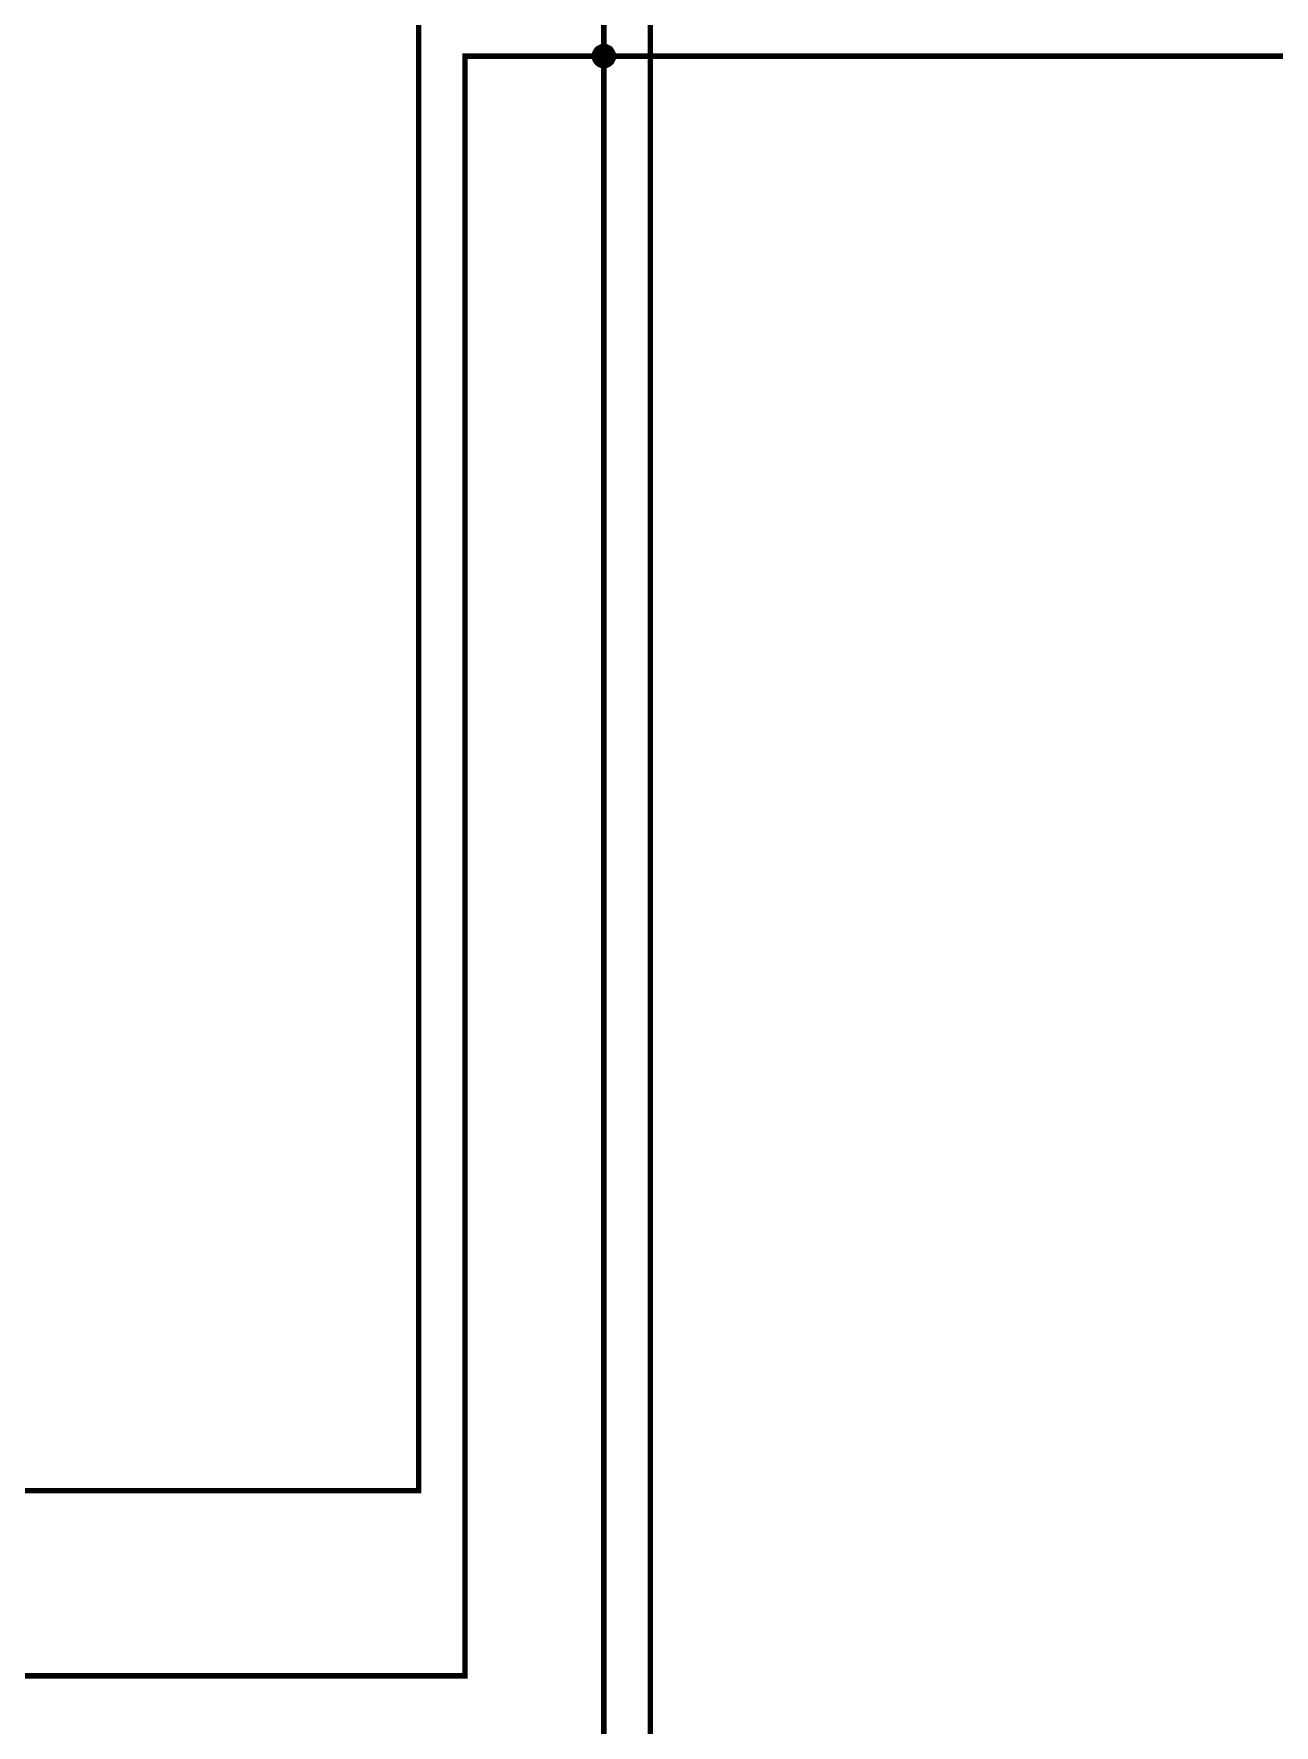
# Model space of a CAD drawing. Header units: millimetres. Extents: x 0 to 841, y 0 to 594.
# Drawn here: x 271.7 to 338.7, y 392.3 to 483.7 of the extents above; entities that cross this region are included whole.
import ezdxf

# ---------------------------------------------------------------- set-up
doc = ezdxf.new("R2010")
doc.units = ezdxf.units.MM
doc.layers.add('Sheet', color=255, linetype='Continuous')

msp = doc.modelspace()

# ---------------------------------------------------------------- linework, layer by layer
at = {"layer": 'Sheet'}
for points, const_width in [([(250.023, 492.485), (302.507, 492.485), (302.507, 482.49), (475.005, 482.49), (475.005, 375.001), (455.018, 375.001)], 0.3), ([(250.012, 404.995), (292.513, 404.995), (292.513, 487.499), (305.011, 487.499)], 0.3), ([(405.004, 194.99), (305.022, 194.99), (305.022, 487.499)], 0.3), ([(250.012, 394.989), (295.017, 394.989), (295.017, 482.49), (302.518, 482.49)], 0.3), ([(302.001, 482.49), (302.001, 482.513), (302.001, 482.546), (302.013, 482.569), (302.013, 482.591), (302.013, 482.614), (302.024, 482.647), (302.035, 482.67), (302.046, 482.692), (302.058, 482.715), (302.069, 482.737), (302.08, 482.76), (302.091, 482.782), (302.102, 482.793), (302.125, 482.816), (302.136, 482.838), (302.159, 482.85), (302.17, 482.872), (302.192, 482.883), (302.215, 482.906), (302.226, 482.917), (302.248, 482.928), (302.271, 482.939), (302.293, 482.951), (302.316, 482.962), (302.338, 482.973), (302.361, 482.984), (302.394, 482.996), (302.417, 482.996), (302.439, 482.996), (302.462, 483.007), (302.495, 483.007), (302.518, 483.007)], 0.3), ([(302.001, 482.49), (302.001, 482.513), (302.001, 482.546), (302.013, 482.569), (302.013, 482.591), (302.013, 482.614), (302.024, 482.647), (302.035, 482.67), (302.046, 482.692), (302.058, 482.715), (302.069, 482.737), (302.08, 482.76), (302.091, 482.782), (302.102, 482.793), (302.125, 482.816), (302.136, 482.838), (302.159, 482.85), (302.17, 482.872), (302.192, 482.883), (302.215, 482.906), (302.226, 482.917), (302.248, 482.928), (302.271, 482.939), (302.293, 482.951), (302.316, 482.962), (302.338, 482.973), (302.361, 482.984), (302.394, 482.996), (302.417, 482.996), (302.439, 482.996), (302.462, 483.007), (302.495, 483.007), (302.518, 483.007)], 0.3), ([(302.001, 482.49), (302.001, 482.513), (302.001, 482.546), (302.013, 482.569), (302.013, 482.591), (302.013, 482.614), (302.024, 482.647), (302.035, 482.67), (302.046, 482.692), (302.058, 482.715), (302.069, 482.737), (302.08, 482.76), (302.091, 482.782), (302.102, 482.793), (302.125, 482.816), (302.136, 482.838), (302.159, 482.85), (302.17, 482.872), (302.192, 482.883), (302.215, 482.906), (302.226, 482.917), (302.248, 482.928), (302.271, 482.939), (302.293, 482.951), (302.316, 482.962), (302.338, 482.973), (302.361, 482.984), (302.394, 482.996), (302.417, 482.996), (302.439, 482.996), (302.462, 483.007), (302.495, 483.007), (302.518, 483.007)], 0.3), ([(302.001, 482.49), (302.001, 482.513), (302.001, 482.546), (302.013, 482.569), (302.013, 482.591), (302.013, 482.614), (302.024, 482.647), (302.035, 482.67), (302.046, 482.692), (302.058, 482.715), (302.069, 482.737), (302.08, 482.76), (302.091, 482.782), (302.102, 482.793), (302.125, 482.816), (302.136, 482.838), (302.159, 482.85), (302.17, 482.872), (302.192, 482.883), (302.215, 482.906), (302.226, 482.917), (302.248, 482.928), (302.271, 482.939), (302.293, 482.951), (302.316, 482.962), (302.338, 482.973), (302.361, 482.984), (302.394, 482.996), (302.417, 482.996), (302.439, 482.996), (302.462, 483.007), (302.495, 483.007), (302.518, 483.007)], 0.3), ([(302.001, 482.49), (302.001, 482.513), (302.001, 482.546), (302.013, 482.569), (302.013, 482.591), (302.013, 482.614), (302.024, 482.647), (302.035, 482.67), (302.046, 482.692), (302.058, 482.715), (302.069, 482.737), (302.08, 482.76), (302.091, 482.782), (302.102, 482.793), (302.125, 482.816), (302.136, 482.838), (302.159, 482.85), (302.17, 482.872), (302.192, 482.883), (302.215, 482.906), (302.226, 482.917), (302.248, 482.928), (302.271, 482.939), (302.293, 482.951), (302.316, 482.962), (302.338, 482.973), (302.361, 482.984), (302.394, 482.996), (302.417, 482.996), (302.439, 482.996), (302.462, 483.007), (302.495, 483.007), (302.518, 483.007)], 0.3), ([(302.001, 482.49), (302.001, 482.513), (302.001, 482.546), (302.013, 482.569), (302.013, 482.591), (302.013, 482.614), (302.024, 482.647), (302.035, 482.67), (302.046, 482.692), (302.058, 482.715), (302.069, 482.737), (302.08, 482.76), (302.091, 482.782), (302.102, 482.793), (302.125, 482.816), (302.136, 482.838), (302.159, 482.85), (302.17, 482.872), (302.192, 482.883), (302.215, 482.906), (302.226, 482.917), (302.248, 482.928), (302.271, 482.939), (302.293, 482.951), (302.316, 482.962), (302.338, 482.973), (302.361, 482.984), (302.394, 482.996), (302.417, 482.996), (302.439, 482.996), (302.462, 483.007), (302.495, 483.007), (302.518, 483.007)], 0.3), ([(302.518, 481.985), (302.495, 481.985), (302.462, 481.985), (302.439, 481.996), (302.417, 481.996), (302.394, 481.996), (302.361, 482.007), (302.338, 482.019), (302.316, 482.03), (302.293, 482.03), (302.271, 482.041), (302.248, 482.052), (302.226, 482.075), (302.215, 482.086), (302.192, 482.097), (302.17, 482.12), (302.159, 482.131), (302.136, 482.153), (302.125, 482.165), (302.102, 482.187), (302.091, 482.21), (302.08, 482.232), (302.069, 482.243), (302.058, 482.266), (302.046, 482.288), (302.035, 482.311), (302.024, 482.344), (302.013, 482.367), (302.013, 482.389), (302.013, 482.412), (302.001, 482.434), (302.001, 482.468), (302.001, 482.49)], 0.3), ([(302.001, 482.49), (302.001, 482.49)], 0.3), ([(302.518, 481.985), (302.495, 481.985), (302.462, 481.985), (302.439, 481.996), (302.417, 481.996), (302.394, 481.996), (302.361, 482.007), (302.338, 482.019), (302.316, 482.03), (302.293, 482.03), (302.271, 482.041), (302.248, 482.052), (302.226, 482.075), (302.215, 482.086), (302.192, 482.097), (302.17, 482.12), (302.159, 482.131), (302.136, 482.153), (302.125, 482.165), (302.102, 482.187), (302.091, 482.21), (302.08, 482.232), (302.069, 482.243), (302.058, 482.266), (302.046, 482.288), (302.035, 482.311), (302.024, 482.344), (302.013, 482.367), (302.013, 482.389), (302.013, 482.412), (302.001, 482.434), (302.001, 482.468), (302.001, 482.49)], 0.3), ([(302.001, 482.49), (302.001, 482.49)], 0.3), ([(302.518, 481.985), (302.495, 481.985), (302.462, 481.985), (302.439, 481.996), (302.417, 481.996), (302.394, 481.996), (302.361, 482.007), (302.338, 482.019), (302.316, 482.03), (302.293, 482.03), (302.271, 482.041), (302.248, 482.052), (302.226, 482.075), (302.215, 482.086), (302.192, 482.097), (302.17, 482.12), (302.159, 482.131), (302.136, 482.153), (302.125, 482.165), (302.102, 482.187), (302.091, 482.21), (302.08, 482.232), (302.069, 482.243), (302.058, 482.266), (302.046, 482.288), (302.035, 482.311), (302.024, 482.344), (302.013, 482.367), (302.013, 482.389), (302.013, 482.412), (302.001, 482.434), (302.001, 482.468), (302.001, 482.49)], 0.3), ([(302.001, 482.49), (302.001, 482.49)], 0.3), ([(302.518, 481.985), (302.495, 481.985), (302.462, 481.985), (302.439, 481.996), (302.417, 481.996), (302.394, 481.996), (302.361, 482.007), (302.338, 482.019), (302.316, 482.03), (302.293, 482.03), (302.271, 482.041), (302.248, 482.052), (302.226, 482.075), (302.215, 482.086), (302.192, 482.097), (302.17, 482.12), (302.159, 482.131), (302.136, 482.153), (302.125, 482.165), (302.102, 482.187), (302.091, 482.21), (302.08, 482.232), (302.069, 482.243), (302.058, 482.266), (302.046, 482.288), (302.035, 482.311), (302.024, 482.344), (302.013, 482.367), (302.013, 482.389), (302.013, 482.412), (302.001, 482.434), (302.001, 482.468), (302.001, 482.49)], 0.3), ([(302.001, 482.49), (302.001, 482.49)], 0.3), ([(302.518, 481.985), (302.495, 481.985), (302.462, 481.985), (302.439, 481.996), (302.417, 481.996), (302.394, 481.996), (302.361, 482.007), (302.338, 482.019), (302.316, 482.03), (302.293, 482.03), (302.271, 482.041), (302.248, 482.052), (302.226, 482.075), (302.215, 482.086), (302.192, 482.097), (302.17, 482.12), (302.159, 482.131), (302.136, 482.153), (302.125, 482.165), (302.102, 482.187), (302.091, 482.21), (302.08, 482.232), (302.069, 482.243), (302.058, 482.266), (302.046, 482.288), (302.035, 482.311), (302.024, 482.344), (302.013, 482.367), (302.013, 482.389), (302.013, 482.412), (302.001, 482.434), (302.001, 482.468), (302.001, 482.49)], 0.3), ([(302.001, 482.49), (302.001, 482.49)], 0.3), ([(302.518, 481.985), (302.495, 481.985), (302.462, 481.985), (302.439, 481.996), (302.417, 481.996), (302.394, 481.996), (302.361, 482.007), (302.338, 482.019), (302.316, 482.03), (302.293, 482.03), (302.271, 482.041), (302.248, 482.052), (302.226, 482.075), (302.215, 482.086), (302.192, 482.097), (302.17, 482.12), (302.159, 482.131), (302.136, 482.153), (302.125, 482.165), (302.102, 482.187), (302.091, 482.21), (302.08, 482.232), (302.069, 482.243), (302.058, 482.266), (302.046, 482.288), (302.035, 482.311), (302.024, 482.344), (302.013, 482.367), (302.013, 482.389), (302.013, 482.412), (302.001, 482.434), (302.001, 482.468), (302.001, 482.49)], 0.3), ([(302.001, 482.49), (302.001, 482.49)], 0.3), ([(302.001, 482.49), (302.001, 482.513), (302.001, 482.546), (302.013, 482.569), (302.013, 482.591), (302.013, 482.614), (302.024, 482.647), (302.035, 482.67), (302.046, 482.692), (302.058, 482.715), (302.069, 482.737), (302.08, 482.76), (302.091, 482.782), (302.102, 482.793), (302.125, 482.816), (302.136, 482.838), (302.159, 482.85), (302.17, 482.872), (302.192, 482.883), (302.215, 482.906), (302.226, 482.917), (302.248, 482.928), (302.271, 482.939), (302.293, 482.951), (302.316, 482.962), (302.338, 482.973), (302.361, 482.984), (302.394, 482.996), (302.417, 482.996), (302.439, 482.996), (302.462, 483.007), (302.495, 483.007), (302.518, 483.007)], 0.0991), ([(302.001, 482.49), (302.001, 482.513), (302.001, 482.546), (302.013, 482.569), (302.013, 482.591), (302.013, 482.614), (302.024, 482.647), (302.035, 482.67), (302.046, 482.692), (302.058, 482.715), (302.069, 482.737), (302.08, 482.76), (302.091, 482.782), (302.102, 482.793), (302.125, 482.816), (302.136, 482.838), (302.159, 482.85), (302.17, 482.872), (302.192, 482.883), (302.215, 482.906), (302.226, 482.917), (302.248, 482.928), (302.271, 482.939), (302.293, 482.951), (302.316, 482.962), (302.338, 482.973), (302.361, 482.984), (302.394, 482.996), (302.417, 482.996), (302.439, 482.996), (302.462, 483.007), (302.495, 483.007), (302.518, 483.007)], 0.0991), ([(302.001, 482.49), (302.001, 482.513), (302.001, 482.546), (302.013, 482.569), (302.013, 482.591), (302.013, 482.614), (302.024, 482.647), (302.035, 482.67), (302.046, 482.692), (302.058, 482.715), (302.069, 482.737), (302.08, 482.76), (302.091, 482.782), (302.102, 482.793), (302.125, 482.816), (302.136, 482.838), (302.159, 482.85), (302.17, 482.872), (302.192, 482.883), (302.215, 482.906), (302.226, 482.917), (302.248, 482.928), (302.271, 482.939), (302.293, 482.951), (302.316, 482.962), (302.338, 482.973), (302.361, 482.984), (302.394, 482.996), (302.417, 482.996), (302.439, 482.996), (302.462, 483.007), (302.495, 483.007), (302.518, 483.007)], 0.0991), ([(302.001, 482.49), (302.001, 482.513), (302.001, 482.546), (302.013, 482.569), (302.013, 482.591), (302.013, 482.614), (302.024, 482.647), (302.035, 482.67), (302.046, 482.692), (302.058, 482.715), (302.069, 482.737), (302.08, 482.76), (302.091, 482.782), (302.102, 482.793), (302.125, 482.816), (302.136, 482.838), (302.159, 482.85), (302.17, 482.872), (302.192, 482.883), (302.215, 482.906), (302.226, 482.917), (302.248, 482.928), (302.271, 482.939), (302.293, 482.951), (302.316, 482.962), (302.338, 482.973), (302.361, 482.984), (302.394, 482.996), (302.417, 482.996), (302.439, 482.996), (302.462, 483.007), (302.495, 483.007), (302.518, 483.007)], 0.0991), ([(302.001, 482.49), (302.001, 482.513), (302.001, 482.546), (302.013, 482.569), (302.013, 482.591), (302.013, 482.614), (302.024, 482.647), (302.035, 482.67), (302.046, 482.692), (302.058, 482.715), (302.069, 482.737), (302.08, 482.76), (302.091, 482.782), (302.102, 482.793), (302.125, 482.816), (302.136, 482.838), (302.159, 482.85), (302.17, 482.872), (302.192, 482.883), (302.215, 482.906), (302.226, 482.917), (302.248, 482.928), (302.271, 482.939), (302.293, 482.951), (302.316, 482.962), (302.338, 482.973), (302.361, 482.984), (302.394, 482.996), (302.417, 482.996), (302.439, 482.996), (302.462, 483.007), (302.495, 483.007), (302.518, 483.007)], 0.0991), ([(302.001, 482.49), (302.001, 482.513), (302.001, 482.546), (302.013, 482.569), (302.013, 482.591), (302.013, 482.614), (302.024, 482.647), (302.035, 482.67), (302.046, 482.692), (302.058, 482.715), (302.069, 482.737), (302.08, 482.76), (302.091, 482.782), (302.102, 482.793), (302.125, 482.816), (302.136, 482.838), (302.159, 482.85), (302.17, 482.872), (302.192, 482.883), (302.215, 482.906), (302.226, 482.917), (302.248, 482.928), (302.271, 482.939), (302.293, 482.951), (302.316, 482.962), (302.338, 482.973), (302.361, 482.984), (302.394, 482.996), (302.417, 482.996), (302.439, 482.996), (302.462, 483.007), (302.495, 483.007), (302.518, 483.007)], 0.0991), ([(302.518, 481.985), (302.495, 481.985), (302.462, 481.985), (302.439, 481.996), (302.417, 481.996), (302.394, 481.996), (302.361, 482.007), (302.338, 482.019), (302.316, 482.03), (302.293, 482.03), (302.271, 482.041), (302.248, 482.052), (302.226, 482.075), (302.215, 482.086), (302.192, 482.097), (302.17, 482.12), (302.159, 482.131), (302.136, 482.153), (302.125, 482.165), (302.102, 482.187), (302.091, 482.21), (302.08, 482.232), (302.069, 482.243), (302.058, 482.266), (302.046, 482.288), (302.035, 482.311), (302.024, 482.344), (302.013, 482.367), (302.013, 482.389), (302.013, 482.412), (302.001, 482.434), (302.001, 482.468), (302.001, 482.49)], 0.0991), ([(302.001, 482.49), (302.001, 482.49)], 0.0991), ([(302.518, 481.985), (302.495, 481.985), (302.462, 481.985), (302.439, 481.996), (302.417, 481.996), (302.394, 481.996), (302.361, 482.007), (302.338, 482.019), (302.316, 482.03), (302.293, 482.03), (302.271, 482.041), (302.248, 482.052), (302.226, 482.075), (302.215, 482.086), (302.192, 482.097), (302.17, 482.12), (302.159, 482.131), (302.136, 482.153), (302.125, 482.165), (302.102, 482.187), (302.091, 482.21), (302.08, 482.232), (302.069, 482.243), (302.058, 482.266), (302.046, 482.288), (302.035, 482.311), (302.024, 482.344), (302.013, 482.367), (302.013, 482.389), (302.013, 482.412), (302.001, 482.434), (302.001, 482.468), (302.001, 482.49)], 0.0991), ([(302.001, 482.49), (302.001, 482.49)], 0.0991), ([(302.518, 481.985), (302.495, 481.985), (302.462, 481.985), (302.439, 481.996), (302.417, 481.996), (302.394, 481.996), (302.361, 482.007), (302.338, 482.019), (302.316, 482.03), (302.293, 482.03), (302.271, 482.041), (302.248, 482.052), (302.226, 482.075), (302.215, 482.086), (302.192, 482.097), (302.17, 482.12), (302.159, 482.131), (302.136, 482.153), (302.125, 482.165), (302.102, 482.187), (302.091, 482.21), (302.08, 482.232), (302.069, 482.243), (302.058, 482.266), (302.046, 482.288), (302.035, 482.311), (302.024, 482.344), (302.013, 482.367), (302.013, 482.389), (302.013, 482.412), (302.001, 482.434), (302.001, 482.468), (302.001, 482.49)], 0.0991), ([(302.001, 482.49), (302.001, 482.49)], 0.0991), ([(302.518, 481.985), (302.495, 481.985), (302.462, 481.985), (302.439, 481.996), (302.417, 481.996), (302.394, 481.996), (302.361, 482.007), (302.338, 482.019), (302.316, 482.03), (302.293, 482.03), (302.271, 482.041), (302.248, 482.052), (302.226, 482.075), (302.215, 482.086), (302.192, 482.097), (302.17, 482.12), (302.159, 482.131), (302.136, 482.153), (302.125, 482.165), (302.102, 482.187), (302.091, 482.21), (302.08, 482.232), (302.069, 482.243), (302.058, 482.266), (302.046, 482.288), (302.035, 482.311), (302.024, 482.344), (302.013, 482.367), (302.013, 482.389), (302.013, 482.412), (302.001, 482.434), (302.001, 482.468), (302.001, 482.49)], 0.0991), ([(302.001, 482.49), (302.001, 482.49)], 0.0991), ([(302.518, 481.985), (302.495, 481.985), (302.462, 481.985), (302.439, 481.996), (302.417, 481.996), (302.394, 481.996), (302.361, 482.007), (302.338, 482.019), (302.316, 482.03), (302.293, 482.03), (302.271, 482.041), (302.248, 482.052), (302.226, 482.075), (302.215, 482.086), (302.192, 482.097), (302.17, 482.12), (302.159, 482.131), (302.136, 482.153), (302.125, 482.165), (302.102, 482.187), (302.091, 482.21), (302.08, 482.232), (302.069, 482.243), (302.058, 482.266), (302.046, 482.288), (302.035, 482.311), (302.024, 482.344), (302.013, 482.367), (302.013, 482.389), (302.013, 482.412), (302.001, 482.434), (302.001, 482.468), (302.001, 482.49)], 0.0991), ([(302.001, 482.49), (302.001, 482.49)], 0.0991), ([(302.518, 481.985), (302.495, 481.985), (302.462, 481.985), (302.439, 481.996), (302.417, 481.996), (302.394, 481.996), (302.361, 482.007), (302.338, 482.019), (302.316, 482.03), (302.293, 482.03), (302.271, 482.041), (302.248, 482.052), (302.226, 482.075), (302.215, 482.086), (302.192, 482.097), (302.17, 482.12), (302.159, 482.131), (302.136, 482.153), (302.125, 482.165), (302.102, 482.187), (302.091, 482.21), (302.08, 482.232), (302.069, 482.243), (302.058, 482.266), (302.046, 482.288), (302.035, 482.311), (302.024, 482.344), (302.013, 482.367), (302.013, 482.389), (302.013, 482.412), (302.001, 482.434), (302.001, 482.468), (302.001, 482.49)], 0.0991), ([(302.001, 482.49), (302.001, 482.49)], 0.0991), ([(405.004, 184.996), (302.507, 184.996), (302.507, 482.49)], 0.3), ([(302.518, 483.007), (302.518, 483.007)], 0.3), ([(302.518, 483.007), (302.54, 483.007), (302.563, 483.007), (302.597, 482.996), (302.619, 482.996), (302.641, 482.996), (302.664, 482.984), (302.686, 482.973), (302.709, 482.962), (302.731, 482.951), (302.754, 482.939), (302.776, 482.928), (302.799, 482.917), (302.821, 482.906), (302.832, 482.883), (302.855, 482.872), (302.866, 482.85), (302.888, 482.838), (302.9, 482.816), (302.922, 482.793), (302.933, 482.782), (302.945, 482.76), (302.956, 482.737), (302.967, 482.715), (302.978, 482.692), (302.99, 482.67), (303.001, 482.647), (303.012, 482.614), (303.012, 482.591), (303.012, 482.569), (303.023, 482.546), (303.023, 482.513), (303.023, 482.49)], 0.3), ([(302.518, 483.007), (302.518, 483.007)], 0.3), ([(302.518, 483.007), (302.54, 483.007), (302.563, 483.007), (302.597, 482.996), (302.619, 482.996), (302.641, 482.996), (302.664, 482.984), (302.686, 482.973), (302.709, 482.962), (302.731, 482.951), (302.754, 482.939), (302.776, 482.928), (302.799, 482.917), (302.821, 482.906), (302.832, 482.883), (302.855, 482.872), (302.866, 482.85), (302.888, 482.838), (302.9, 482.816), (302.922, 482.793), (302.933, 482.782), (302.945, 482.76), (302.956, 482.737), (302.967, 482.715), (302.978, 482.692), (302.99, 482.67), (303.001, 482.647), (303.012, 482.614), (303.012, 482.591), (303.012, 482.569), (303.023, 482.546), (303.023, 482.513), (303.023, 482.49)], 0.3), ([(302.518, 483.007), (302.518, 483.007)], 0.3), ([(302.518, 483.007), (302.54, 483.007), (302.563, 483.007), (302.597, 482.996), (302.619, 482.996), (302.641, 482.996), (302.664, 482.984), (302.686, 482.973), (302.709, 482.962), (302.731, 482.951), (302.754, 482.939), (302.776, 482.928), (302.799, 482.917), (302.821, 482.906), (302.832, 482.883), (302.855, 482.872), (302.866, 482.85), (302.888, 482.838), (302.9, 482.816), (302.922, 482.793), (302.933, 482.782), (302.945, 482.76), (302.956, 482.737), (302.967, 482.715), (302.978, 482.692), (302.99, 482.67), (303.001, 482.647), (303.012, 482.614), (303.012, 482.591), (303.012, 482.569), (303.023, 482.546), (303.023, 482.513), (303.023, 482.49)], 0.3), ([(302.518, 483.007), (302.518, 483.007)], 0.3), ([(302.518, 483.007), (302.54, 483.007), (302.563, 483.007), (302.597, 482.996), (302.619, 482.996), (302.641, 482.996), (302.664, 482.984), (302.686, 482.973), (302.709, 482.962), (302.731, 482.951), (302.754, 482.939), (302.776, 482.928), (302.799, 482.917), (302.821, 482.906), (302.832, 482.883), (302.855, 482.872), (302.866, 482.85), (302.888, 482.838), (302.9, 482.816), (302.922, 482.793), (302.933, 482.782), (302.945, 482.76), (302.956, 482.737), (302.967, 482.715), (302.978, 482.692), (302.99, 482.67), (303.001, 482.647), (303.012, 482.614), (303.012, 482.591), (303.012, 482.569), (303.023, 482.546), (303.023, 482.513), (303.023, 482.49)], 0.3), ([(302.518, 483.007), (302.518, 483.007)], 0.3), ([(302.518, 483.007), (302.54, 483.007), (302.563, 483.007), (302.597, 482.996), (302.619, 482.996), (302.641, 482.996), (302.664, 482.984), (302.686, 482.973), (302.709, 482.962), (302.731, 482.951), (302.754, 482.939), (302.776, 482.928), (302.799, 482.917), (302.821, 482.906), (302.832, 482.883), (302.855, 482.872), (302.866, 482.85), (302.888, 482.838), (302.9, 482.816), (302.922, 482.793), (302.933, 482.782), (302.945, 482.76), (302.956, 482.737), (302.967, 482.715), (302.978, 482.692), (302.99, 482.67), (303.001, 482.647), (303.012, 482.614), (303.012, 482.591), (303.012, 482.569), (303.023, 482.546), (303.023, 482.513), (303.023, 482.49)], 0.3), ([(302.518, 483.007), (302.518, 483.007)], 0.3), ([(302.518, 483.007), (302.54, 483.007), (302.563, 483.007), (302.597, 482.996), (302.619, 482.996), (302.641, 482.996), (302.664, 482.984), (302.686, 482.973), (302.709, 482.962), (302.731, 482.951), (302.754, 482.939), (302.776, 482.928), (302.799, 482.917), (302.821, 482.906), (302.832, 482.883), (302.855, 482.872), (302.866, 482.85), (302.888, 482.838), (302.9, 482.816), (302.922, 482.793), (302.933, 482.782), (302.945, 482.76), (302.956, 482.737), (302.967, 482.715), (302.978, 482.692), (302.99, 482.67), (303.001, 482.647), (303.012, 482.614), (303.012, 482.591), (303.012, 482.569), (303.023, 482.546), (303.023, 482.513), (303.023, 482.49)], 0.3), ([(303.023, 482.49), (303.023, 482.468), (303.023, 482.434), (303.012, 482.412), (303.012, 482.389), (303.012, 482.367), (303.001, 482.344), (302.99, 482.311), (302.978, 482.288), (302.967, 482.266), (302.956, 482.243), (302.945, 482.232), (302.933, 482.21), (302.922, 482.187), (302.9, 482.165), (302.888, 482.153), (302.866, 482.131), (302.855, 482.12), (302.832, 482.097), (302.821, 482.086), (302.799, 482.075), (302.776, 482.052), (302.754, 482.041), (302.731, 482.03), (302.709, 482.03), (302.686, 482.019), (302.664, 482.007), (302.641, 481.996), (302.619, 481.996), (302.597, 481.996), (302.563, 481.985), (302.54, 481.985), (302.518, 481.985)], 0.3), ([(303.023, 482.49), (303.023, 482.468), (303.023, 482.434), (303.012, 482.412), (303.012, 482.389), (303.012, 482.367), (303.001, 482.344), (302.99, 482.311), (302.978, 482.288), (302.967, 482.266), (302.956, 482.243), (302.945, 482.232), (302.933, 482.21), (302.922, 482.187), (302.9, 482.165), (302.888, 482.153), (302.866, 482.131), (302.855, 482.12), (302.832, 482.097), (302.821, 482.086), (302.799, 482.075), (302.776, 482.052), (302.754, 482.041), (302.731, 482.03), (302.709, 482.03), (302.686, 482.019), (302.664, 482.007), (302.641, 481.996), (302.619, 481.996), (302.597, 481.996), (302.563, 481.985), (302.54, 481.985), (302.518, 481.985)], 0.3), ([(303.023, 482.49), (303.023, 482.468), (303.023, 482.434), (303.012, 482.412), (303.012, 482.389), (303.012, 482.367), (303.001, 482.344), (302.99, 482.311), (302.978, 482.288), (302.967, 482.266), (302.956, 482.243), (302.945, 482.232), (302.933, 482.21), (302.922, 482.187), (302.9, 482.165), (302.888, 482.153), (302.866, 482.131), (302.855, 482.12), (302.832, 482.097), (302.821, 482.086), (302.799, 482.075), (302.776, 482.052), (302.754, 482.041), (302.731, 482.03), (302.709, 482.03), (302.686, 482.019), (302.664, 482.007), (302.641, 481.996), (302.619, 481.996), (302.597, 481.996), (302.563, 481.985), (302.54, 481.985), (302.518, 481.985)], 0.3), ([(303.023, 482.49), (303.023, 482.468), (303.023, 482.434), (303.012, 482.412), (303.012, 482.389), (303.012, 482.367), (303.001, 482.344), (302.99, 482.311), (302.978, 482.288), (302.967, 482.266), (302.956, 482.243), (302.945, 482.232), (302.933, 482.21), (302.922, 482.187), (302.9, 482.165), (302.888, 482.153), (302.866, 482.131), (302.855, 482.12), (302.832, 482.097), (302.821, 482.086), (302.799, 482.075), (302.776, 482.052), (302.754, 482.041), (302.731, 482.03), (302.709, 482.03), (302.686, 482.019), (302.664, 482.007), (302.641, 481.996), (302.619, 481.996), (302.597, 481.996), (302.563, 481.985), (302.54, 481.985), (302.518, 481.985)], 0.3), ([(303.023, 482.49), (303.023, 482.468), (303.023, 482.434), (303.012, 482.412), (303.012, 482.389), (303.012, 482.367), (303.001, 482.344), (302.99, 482.311), (302.978, 482.288), (302.967, 482.266), (302.956, 482.243), (302.945, 482.232), (302.933, 482.21), (302.922, 482.187), (302.9, 482.165), (302.888, 482.153), (302.866, 482.131), (302.855, 482.12), (302.832, 482.097), (302.821, 482.086), (302.799, 482.075), (302.776, 482.052), (302.754, 482.041), (302.731, 482.03), (302.709, 482.03), (302.686, 482.019), (302.664, 482.007), (302.641, 481.996), (302.619, 481.996), (302.597, 481.996), (302.563, 481.985), (302.54, 481.985), (302.518, 481.985)], 0.3), ([(303.023, 482.49), (303.023, 482.468), (303.023, 482.434), (303.012, 482.412), (303.012, 482.389), (303.012, 482.367), (303.001, 482.344), (302.99, 482.311), (302.978, 482.288), (302.967, 482.266), (302.956, 482.243), (302.945, 482.232), (302.933, 482.21), (302.922, 482.187), (302.9, 482.165), (302.888, 482.153), (302.866, 482.131), (302.855, 482.12), (302.832, 482.097), (302.821, 482.086), (302.799, 482.075), (302.776, 482.052), (302.754, 482.041), (302.731, 482.03), (302.709, 482.03), (302.686, 482.019), (302.664, 482.007), (302.641, 481.996), (302.619, 481.996), (302.597, 481.996), (302.563, 481.985), (302.54, 481.985), (302.518, 481.985)], 0.3), ([(302.518, 483.007), (302.518, 483.007)], 0.0991), ([(302.518, 483.007), (302.54, 483.007), (302.563, 483.007), (302.597, 482.996), (302.619, 482.996), (302.641, 482.996), (302.664, 482.984), (302.686, 482.973), (302.709, 482.962), (302.731, 482.951), (302.754, 482.939), (302.776, 482.928), (302.799, 482.917), (302.821, 482.906), (302.832, 482.883), (302.855, 482.872), (302.866, 482.85), (302.888, 482.838), (302.9, 482.816), (302.922, 482.793), (302.933, 482.782), (302.945, 482.76), (302.956, 482.737), (302.967, 482.715), (302.978, 482.692), (302.99, 482.67), (303.001, 482.647), (303.012, 482.614), (303.012, 482.591), (303.012, 482.569), (303.023, 482.546), (303.023, 482.513), (303.023, 482.49)], 0.0991), ([(302.518, 483.007), (302.518, 483.007)], 0.0991), ([(302.518, 483.007), (302.54, 483.007), (302.563, 483.007), (302.597, 482.996), (302.619, 482.996), (302.641, 482.996), (302.664, 482.984), (302.686, 482.973), (302.709, 482.962), (302.731, 482.951), (302.754, 482.939), (302.776, 482.928), (302.799, 482.917), (302.821, 482.906), (302.832, 482.883), (302.855, 482.872), (302.866, 482.85), (302.888, 482.838), (302.9, 482.816), (302.922, 482.793), (302.933, 482.782), (302.945, 482.76), (302.956, 482.737), (302.967, 482.715), (302.978, 482.692), (302.99, 482.67), (303.001, 482.647), (303.012, 482.614), (303.012, 482.591), (303.012, 482.569), (303.023, 482.546), (303.023, 482.513), (303.023, 482.49)], 0.0991), ([(302.518, 483.007), (302.518, 483.007)], 0.0991), ([(302.518, 483.007), (302.54, 483.007), (302.563, 483.007), (302.597, 482.996), (302.619, 482.996), (302.641, 482.996), (302.664, 482.984), (302.686, 482.973), (302.709, 482.962), (302.731, 482.951), (302.754, 482.939), (302.776, 482.928), (302.799, 482.917), (302.821, 482.906), (302.832, 482.883), (302.855, 482.872), (302.866, 482.85), (302.888, 482.838), (302.9, 482.816), (302.922, 482.793), (302.933, 482.782), (302.945, 482.76), (302.956, 482.737), (302.967, 482.715), (302.978, 482.692), (302.99, 482.67), (303.001, 482.647), (303.012, 482.614), (303.012, 482.591), (303.012, 482.569), (303.023, 482.546), (303.023, 482.513), (303.023, 482.49)], 0.0991), ([(302.518, 483.007), (302.518, 483.007)], 0.0991), ([(302.518, 483.007), (302.54, 483.007), (302.563, 483.007), (302.597, 482.996), (302.619, 482.996), (302.641, 482.996), (302.664, 482.984), (302.686, 482.973), (302.709, 482.962), (302.731, 482.951), (302.754, 482.939), (302.776, 482.928), (302.799, 482.917), (302.821, 482.906), (302.832, 482.883), (302.855, 482.872), (302.866, 482.85), (302.888, 482.838), (302.9, 482.816), (302.922, 482.793), (302.933, 482.782), (302.945, 482.76), (302.956, 482.737), (302.967, 482.715), (302.978, 482.692), (302.99, 482.67), (303.001, 482.647), (303.012, 482.614), (303.012, 482.591), (303.012, 482.569), (303.023, 482.546), (303.023, 482.513), (303.023, 482.49)], 0.0991), ([(302.518, 483.007), (302.518, 483.007)], 0.0991), ([(302.518, 483.007), (302.54, 483.007), (302.563, 483.007), (302.597, 482.996), (302.619, 482.996), (302.641, 482.996), (302.664, 482.984), (302.686, 482.973), (302.709, 482.962), (302.731, 482.951), (302.754, 482.939), (302.776, 482.928), (302.799, 482.917), (302.821, 482.906), (302.832, 482.883), (302.855, 482.872), (302.866, 482.85), (302.888, 482.838), (302.9, 482.816), (302.922, 482.793), (302.933, 482.782), (302.945, 482.76), (302.956, 482.737), (302.967, 482.715), (302.978, 482.692), (302.99, 482.67), (303.001, 482.647), (303.012, 482.614), (303.012, 482.591), (303.012, 482.569), (303.023, 482.546), (303.023, 482.513), (303.023, 482.49)], 0.0991), ([(302.518, 483.007), (302.518, 483.007)], 0.0991), ([(302.518, 483.007), (302.54, 483.007), (302.563, 483.007), (302.597, 482.996), (302.619, 482.996), (302.641, 482.996), (302.664, 482.984), (302.686, 482.973), (302.709, 482.962), (302.731, 482.951), (302.754, 482.939), (302.776, 482.928), (302.799, 482.917), (302.821, 482.906), (302.832, 482.883), (302.855, 482.872), (302.866, 482.85), (302.888, 482.838), (302.9, 482.816), (302.922, 482.793), (302.933, 482.782), (302.945, 482.76), (302.956, 482.737), (302.967, 482.715), (302.978, 482.692), (302.99, 482.67), (303.001, 482.647), (303.012, 482.614), (303.012, 482.591), (303.012, 482.569), (303.023, 482.546), (303.023, 482.513), (303.023, 482.49)], 0.0991), ([(303.023, 482.49), (303.023, 482.468), (303.023, 482.434), (303.012, 482.412), (303.012, 482.389), (303.012, 482.367), (303.001, 482.344), (302.99, 482.311), (302.978, 482.288), (302.967, 482.266), (302.956, 482.243), (302.945, 482.232), (302.933, 482.21), (302.922, 482.187), (302.9, 482.165), (302.888, 482.153), (302.866, 482.131), (302.855, 482.12), (302.832, 482.097), (302.821, 482.086), (302.799, 482.075), (302.776, 482.052), (302.754, 482.041), (302.731, 482.03), (302.709, 482.03), (302.686, 482.019), (302.664, 482.007), (302.641, 481.996), (302.619, 481.996), (302.597, 481.996), (302.563, 481.985), (302.54, 481.985), (302.518, 481.985)], 0.0991), ([(303.023, 482.49), (303.023, 482.468), (303.023, 482.434), (303.012, 482.412), (303.012, 482.389), (303.012, 482.367), (303.001, 482.344), (302.99, 482.311), (302.978, 482.288), (302.967, 482.266), (302.956, 482.243), (302.945, 482.232), (302.933, 482.21), (302.922, 482.187), (302.9, 482.165), (302.888, 482.153), (302.866, 482.131), (302.855, 482.12), (302.832, 482.097), (302.821, 482.086), (302.799, 482.075), (302.776, 482.052), (302.754, 482.041), (302.731, 482.03), (302.709, 482.03), (302.686, 482.019), (302.664, 482.007), (302.641, 481.996), (302.619, 481.996), (302.597, 481.996), (302.563, 481.985), (302.54, 481.985), (302.518, 481.985)], 0.0991), ([(303.023, 482.49), (303.023, 482.468), (303.023, 482.434), (303.012, 482.412), (303.012, 482.389), (303.012, 482.367), (303.001, 482.344), (302.99, 482.311), (302.978, 482.288), (302.967, 482.266), (302.956, 482.243), (302.945, 482.232), (302.933, 482.21), (302.922, 482.187), (302.9, 482.165), (302.888, 482.153), (302.866, 482.131), (302.855, 482.12), (302.832, 482.097), (302.821, 482.086), (302.799, 482.075), (302.776, 482.052), (302.754, 482.041), (302.731, 482.03), (302.709, 482.03), (302.686, 482.019), (302.664, 482.007), (302.641, 481.996), (302.619, 481.996), (302.597, 481.996), (302.563, 481.985), (302.54, 481.985), (302.518, 481.985)], 0.0991), ([(303.023, 482.49), (303.023, 482.468), (303.023, 482.434), (303.012, 482.412), (303.012, 482.389), (303.012, 482.367), (303.001, 482.344), (302.99, 482.311), (302.978, 482.288), (302.967, 482.266), (302.956, 482.243), (302.945, 482.232), (302.933, 482.21), (302.922, 482.187), (302.9, 482.165), (302.888, 482.153), (302.866, 482.131), (302.855, 482.12), (302.832, 482.097), (302.821, 482.086), (302.799, 482.075), (302.776, 482.052), (302.754, 482.041), (302.731, 482.03), (302.709, 482.03), (302.686, 482.019), (302.664, 482.007), (302.641, 481.996), (302.619, 481.996), (302.597, 481.996), (302.563, 481.985), (302.54, 481.985), (302.518, 481.985)], 0.0991), ([(303.023, 482.49), (303.023, 482.468), (303.023, 482.434), (303.012, 482.412), (303.012, 482.389), (303.012, 482.367), (303.001, 482.344), (302.99, 482.311), (302.978, 482.288), (302.967, 482.266), (302.956, 482.243), (302.945, 482.232), (302.933, 482.21), (302.922, 482.187), (302.9, 482.165), (302.888, 482.153), (302.866, 482.131), (302.855, 482.12), (302.832, 482.097), (302.821, 482.086), (302.799, 482.075), (302.776, 482.052), (302.754, 482.041), (302.731, 482.03), (302.709, 482.03), (302.686, 482.019), (302.664, 482.007), (302.641, 481.996), (302.619, 481.996), (302.597, 481.996), (302.563, 481.985), (302.54, 481.985), (302.518, 481.985)], 0.0991), ([(303.023, 482.49), (303.023, 482.468), (303.023, 482.434), (303.012, 482.412), (303.012, 482.389), (303.012, 482.367), (303.001, 482.344), (302.99, 482.311), (302.978, 482.288), (302.967, 482.266), (302.956, 482.243), (302.945, 482.232), (302.933, 482.21), (302.922, 482.187), (302.9, 482.165), (302.888, 482.153), (302.866, 482.131), (302.855, 482.12), (302.832, 482.097), (302.821, 482.086), (302.799, 482.075), (302.776, 482.052), (302.754, 482.041), (302.731, 482.03), (302.709, 482.03), (302.686, 482.019), (302.664, 482.007), (302.641, 481.996), (302.619, 481.996), (302.597, 481.996), (302.563, 481.985), (302.54, 481.985), (302.518, 481.985)], 0.0991), ([(303.023, 482.49), (303.023, 482.49), (303.023, 482.49), (303.023, 482.49), (303.023, 482.49), (303.023, 482.49), (303.023, 482.49), (303.023, 482.49), (303.023, 482.49), (303.023, 482.49), (303.023, 482.49), (303.023, 482.49), (303.023, 482.49), (303.023, 482.49), (303.023, 482.49), (303.023, 482.49), (303.023, 482.49), (303.023, 482.49), (303.023, 482.49), (303.023, 482.49), (303.023, 482.49), (303.023, 482.49), (303.023, 482.49), (303.023, 482.49), (303.023, 482.49), (303.023, 482.49), (303.023, 482.49), (303.023, 482.49), (303.023, 482.49), (303.023, 482.49), (303.023, 482.49), (303.023, 482.49), (303.023, 482.49)], 0.3), ([(303.023, 482.49), (303.023, 482.49)], 0.3), ([(303.023, 482.49), (303.023, 482.49), (303.023, 482.49), (303.023, 482.49), (303.023, 482.49), (303.023, 482.49), (303.023, 482.49), (303.023, 482.49), (303.023, 482.49), (303.023, 482.49), (303.023, 482.49), (303.023, 482.49), (303.023, 482.49), (303.023, 482.49), (303.023, 482.49), (303.023, 482.49), (303.023, 482.49), (303.023, 482.49), (303.023, 482.49), (303.023, 482.49), (303.023, 482.49), (303.023, 482.49), (303.023, 482.49), (303.023, 482.49), (303.023, 482.49), (303.023, 482.49), (303.023, 482.49), (303.023, 482.49), (303.023, 482.49), (303.023, 482.49), (303.023, 482.49), (303.023, 482.49), (303.023, 482.49)], 0.3), ([(303.023, 482.49), (303.023, 482.49)], 0.3), ([(303.023, 482.49), (303.023, 482.49), (303.023, 482.49), (303.023, 482.49), (303.023, 482.49), (303.023, 482.49), (303.023, 482.49), (303.023, 482.49), (303.023, 482.49), (303.023, 482.49), (303.023, 482.49), (303.023, 482.49), (303.023, 482.49), (303.023, 482.49), (303.023, 482.49), (303.023, 482.49), (303.023, 482.49), (303.023, 482.49), (303.023, 482.49), (303.023, 482.49), (303.023, 482.49), (303.023, 482.49), (303.023, 482.49), (303.023, 482.49), (303.023, 482.49), (303.023, 482.49), (303.023, 482.49), (303.023, 482.49), (303.023, 482.49), (303.023, 482.49), (303.023, 482.49), (303.023, 482.49), (303.023, 482.49)], 0.3), ([(303.023, 482.49), (303.023, 482.49)], 0.3), ([(303.023, 482.49), (303.023, 482.49), (303.023, 482.49), (303.023, 482.49), (303.023, 482.49), (303.023, 482.49), (303.023, 482.49), (303.023, 482.49), (303.023, 482.49), (303.023, 482.49), (303.023, 482.49), (303.023, 482.49), (303.023, 482.49), (303.023, 482.49), (303.023, 482.49), (303.023, 482.49), (303.023, 482.49), (303.023, 482.49), (303.023, 482.49), (303.023, 482.49), (303.023, 482.49), (303.023, 482.49), (303.023, 482.49), (303.023, 482.49), (303.023, 482.49), (303.023, 482.49), (303.023, 482.49), (303.023, 482.49), (303.023, 482.49), (303.023, 482.49), (303.023, 482.49), (303.023, 482.49), (303.023, 482.49)], 0.3), ([(303.023, 482.49), (303.023, 482.49)], 0.3), ([(303.023, 482.49), (303.023, 482.49), (303.023, 482.49), (303.023, 482.49), (303.023, 482.49), (303.023, 482.49), (303.023, 482.49), (303.023, 482.49), (303.023, 482.49), (303.023, 482.49), (303.023, 482.49), (303.023, 482.49), (303.023, 482.49), (303.023, 482.49), (303.023, 482.49), (303.023, 482.49), (303.023, 482.49), (303.023, 482.49), (303.023, 482.49), (303.023, 482.49), (303.023, 482.49), (303.023, 482.49), (303.023, 482.49), (303.023, 482.49), (303.023, 482.49), (303.023, 482.49), (303.023, 482.49), (303.023, 482.49), (303.023, 482.49), (303.023, 482.49), (303.023, 482.49), (303.023, 482.49), (303.023, 482.49)], 0.3), ([(303.023, 482.49), (303.023, 482.49)], 0.3), ([(303.023, 482.49), (303.023, 482.49), (303.023, 482.49), (303.023, 482.49), (303.023, 482.49), (303.023, 482.49), (303.023, 482.49), (303.023, 482.49), (303.023, 482.49), (303.023, 482.49), (303.023, 482.49), (303.023, 482.49), (303.023, 482.49), (303.023, 482.49), (303.023, 482.49), (303.023, 482.49), (303.023, 482.49), (303.023, 482.49), (303.023, 482.49), (303.023, 482.49), (303.023, 482.49), (303.023, 482.49), (303.023, 482.49), (303.023, 482.49), (303.023, 482.49), (303.023, 482.49), (303.023, 482.49), (303.023, 482.49), (303.023, 482.49), (303.023, 482.49), (303.023, 482.49), (303.023, 482.49), (303.023, 482.49)], 0.3), ([(303.023, 482.49), (303.023, 482.49)], 0.3), ([(303.023, 482.49), (303.023, 482.49), (303.023, 482.49), (303.023, 482.49), (303.023, 482.49), (303.023, 482.49), (303.023, 482.49), (303.023, 482.49), (303.023, 482.49), (303.023, 482.49), (303.023, 482.49), (303.023, 482.49), (303.023, 482.49), (303.023, 482.49), (303.023, 482.49), (303.023, 482.49), (303.023, 482.49), (303.023, 482.49), (303.023, 482.49), (303.023, 482.49), (303.023, 482.49), (303.023, 482.49), (303.023, 482.49), (303.023, 482.49), (303.023, 482.49), (303.023, 482.49), (303.023, 482.49), (303.023, 482.49), (303.023, 482.49), (303.023, 482.49), (303.023, 482.49), (303.023, 482.49), (303.023, 482.49)], 0.0991), ([(303.023, 482.49), (303.023, 482.49)], 0.0991), ([(303.023, 482.49), (303.023, 482.49), (303.023, 482.49), (303.023, 482.49), (303.023, 482.49), (303.023, 482.49), (303.023, 482.49), (303.023, 482.49), (303.023, 482.49), (303.023, 482.49), (303.023, 482.49), (303.023, 482.49), (303.023, 482.49), (303.023, 482.49), (303.023, 482.49), (303.023, 482.49), (303.023, 482.49), (303.023, 482.49), (303.023, 482.49), (303.023, 482.49), (303.023, 482.49), (303.023, 482.49), (303.023, 482.49), (303.023, 482.49), (303.023, 482.49), (303.023, 482.49), (303.023, 482.49), (303.023, 482.49), (303.023, 482.49), (303.023, 482.49), (303.023, 482.49), (303.023, 482.49), (303.023, 482.49)], 0.0991), ([(303.023, 482.49), (303.023, 482.49)], 0.0991), ([(303.023, 482.49), (303.023, 482.49), (303.023, 482.49), (303.023, 482.49), (303.023, 482.49), (303.023, 482.49), (303.023, 482.49), (303.023, 482.49), (303.023, 482.49), (303.023, 482.49), (303.023, 482.49), (303.023, 482.49), (303.023, 482.49), (303.023, 482.49), (303.023, 482.49), (303.023, 482.49), (303.023, 482.49), (303.023, 482.49), (303.023, 482.49), (303.023, 482.49), (303.023, 482.49), (303.023, 482.49), (303.023, 482.49), (303.023, 482.49), (303.023, 482.49), (303.023, 482.49), (303.023, 482.49), (303.023, 482.49), (303.023, 482.49), (303.023, 482.49), (303.023, 482.49), (303.023, 482.49), (303.023, 482.49)], 0.0991), ([(303.023, 482.49), (303.023, 482.49)], 0.0991), ([(303.023, 482.49), (303.023, 482.49), (303.023, 482.49), (303.023, 482.49), (303.023, 482.49), (303.023, 482.49), (303.023, 482.49), (303.023, 482.49), (303.023, 482.49), (303.023, 482.49), (303.023, 482.49), (303.023, 482.49), (303.023, 482.49), (303.023, 482.49), (303.023, 482.49), (303.023, 482.49), (303.023, 482.49), (303.023, 482.49), (303.023, 482.49), (303.023, 482.49), (303.023, 482.49), (303.023, 482.49), (303.023, 482.49), (303.023, 482.49), (303.023, 482.49), (303.023, 482.49), (303.023, 482.49), (303.023, 482.49), (303.023, 482.49), (303.023, 482.49), (303.023, 482.49), (303.023, 482.49), (303.023, 482.49)], 0.0991), ([(303.023, 482.49), (303.023, 482.49)], 0.0991), ([(303.023, 482.49), (303.023, 482.49), (303.023, 482.49), (303.023, 482.49), (303.023, 482.49), (303.023, 482.49), (303.023, 482.49), (303.023, 482.49), (303.023, 482.49), (303.023, 482.49), (303.023, 482.49), (303.023, 482.49), (303.023, 482.49), (303.023, 482.49), (303.023, 482.49), (303.023, 482.49), (303.023, 482.49), (303.023, 482.49), (303.023, 482.49), (303.023, 482.49), (303.023, 482.49), (303.023, 482.49), (303.023, 482.49), (303.023, 482.49), (303.023, 482.49), (303.023, 482.49), (303.023, 482.49), (303.023, 482.49), (303.023, 482.49), (303.023, 482.49), (303.023, 482.49), (303.023, 482.49), (303.023, 482.49)], 0.0991), ([(303.023, 482.49), (303.023, 482.49)], 0.0991), ([(303.023, 482.49), (303.023, 482.49), (303.023, 482.49), (303.023, 482.49), (303.023, 482.49), (303.023, 482.49), (303.023, 482.49), (303.023, 482.49), (303.023, 482.49), (303.023, 482.49), (303.023, 482.49), (303.023, 482.49), (303.023, 482.49), (303.023, 482.49), (303.023, 482.49), (303.023, 482.49), (303.023, 482.49), (303.023, 482.49), (303.023, 482.49), (303.023, 482.49), (303.023, 482.49), (303.023, 482.49), (303.023, 482.49), (303.023, 482.49), (303.023, 482.49), (303.023, 482.49), (303.023, 482.49), (303.023, 482.49), (303.023, 482.49), (303.023, 482.49), (303.023, 482.49), (303.023, 482.49), (303.023, 482.49)], 0.0991), ([(303.023, 482.49), (303.023, 482.49)], 0.0991)]:
    msp.add_lwpolyline(points, dxfattribs=dict(at, const_width=const_width))
at = {"layer": 'Sheet', "const_width": 0.508}
msp.add_lwpolyline([(302.246, 482.5, 1), (302.754, 482.5, 1)], format="xyb", close=True, dxfattribs=at)

doc.saveas('drawing.dxf')
